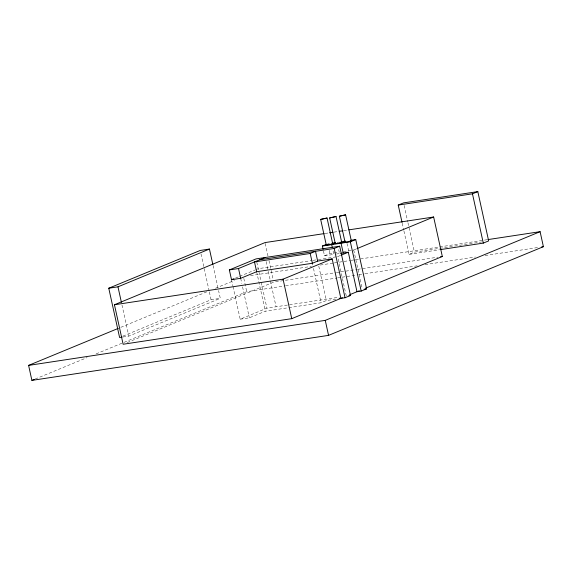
<?xml version="1.0" encoding="UTF-8"?>
<svg xmlns="http://www.w3.org/2000/svg" width="572" height="572" viewBox="0 0 572 572"><rect width="100%" height="100%" fill="white"/><g stroke="black" fill="none" stroke-linecap="round" stroke-linejoin="round"><path stroke-width="0.43" stroke-dasharray="2.86 2.15" d="M235.557 278.035L238.796 276.698M239.604 276.369L254.99 270.013M255.798 269.684L258.222 268.676L312.169 260.496M120.792 327.334L207.228 291.656M215.458 288.259L234.391 280.444M122.894 336.143L211.068 299.742L220.292 298.341L218.575 290.562M122.951 336.994L128.814 336.107L220.292 298.341M323.445 250.936L324.524 255.827L329.937 253.596L339.246 252.18L338.352 248.105M35.192 379.029L87.051 357.622M96.103 353.882L123.266 342.664M124.088 342.328L246.739 291.691L284.706 285.928M127.249 342.557L273.716 282.089L335.507 272.708M340.09 255.612L337.623 256.635L346.31 296.132M343.507 251.537L353.725 249.985L356.199 248.963M233.018 286.579L240.197 319.205L266.909 308.172L339.289 297.197M240.197 319.205L249.363 317.817L265.329 311.225L287.959 307.786M403.932 231.024L409.066 254.368L414.421 252.159L438.874 248.448M288.831 307.657L321.049 302.767L326.347 300.579L335.735 299.156M325.06 233.476L328.593 232.94M333.884 232.139L338.302 231.467M343.6 230.666L347.125 230.13M327.785 243.808L329.479 243.55M337.094 242.392L338.803 242.135M324.524 255.827L333.833 254.411L332.761 249.521M336.393 254.025L340.647 253.382M313.041 260.36L317.431 259.695M318.311 259.566L336.751 256.764M250.507 275.632L311.433 266.388M320.256 265.05L333.505 263.034M334.384 262.905L343.214 261.561M344.094 261.425L350.278 260.489M351.158 260.353L354.69 259.817M355.577 259.688L483.597 240.254M484.477 240.118L488.009 239.582M439.746 248.312L481.667 241.956M409.066 254.368L439.632 249.728M336.393 272.572L339.925 272.036M340.805 271.9L356.699 269.491M357.579 269.355L437.916 257.164M285.585 285.793L336.801 278.021M337.68 277.892L341.212 277.356M342.092 277.22L357.986 274.81M358.873 274.674L364.171 273.874M365.05 273.738L417.145 265.83M425.089 264.629L475.418 256.992M485.127 255.52L538.102 247.476M404.154 205.47L407.764 221.9M407.958 222.765L414.421 252.159M402.223 223.244L403.746 230.158M353.725 249.985L362.219 288.624M347.004 243.422L348.62 250.758M329.222 250.329L329.937 253.596M318.797 266.23L326.347 300.579M312.362 263.27L312.741 264.986M313.492 268.425L321.049 302.767M265.215 243.443L268.046 256.327M268.99 260.618L273.144 279.508M266.137 261.576L270.227 280.166M270.413 281.024L276.076 306.785M256.792 262.155L261.061 281.56M261.247 282.418L266.909 308.172M256.642 271.729L265.329 311.225M243.815 278.371L246.739 291.691M240.676 278.314L241.806 283.469M242.564 286.901L249.363 317.817M231.51 279.708L232.833 285.721M213.063 265.487L218.39 289.697M200.994 253.918L209.173 291.091M209.359 291.956L211.068 299.742M121.972 304.983L128.814 336.107"/><path stroke-width="0.86" d="M329.651 217.939L336.021 216.509L341.67 242.228L338.695 243.257L335.306 243.658L329.651 217.939L336.021 216.509M339.36 216.237L345.595 214.836L351.294 240.748L348.377 241.756L345.059 242.149L339.36 216.237L345.595 214.836M345.059 242.149L345.831 241.727M320.663 219.412L327.041 218.025L332.675 243.629L329.479 244.68L326.29 245.016L320.663 219.412L327.041 218.025M326.29 245.016L327.227 244.551M122.115 337.123L119.598 337.501L108.766 288.224L200.236 250.457L209.452 249.056L212.877 264.622M108.766 288.224L117.982 286.822L209.452 249.056M342.421 297.74L291.749 318.661L123.13 344.251L114.443 304.754L265.029 242.585L324.174 233.612M340.862 298.384L332.175 258.88L317.66 261.082L312.362 263.27L256.642 271.729L240.676 278.314L231.51 279.708L229.358 269.92L256.077 258.894L339.661 246.21L350.493 295.495L345.045 297.74L339.153 298.641M229.358 269.92L238.524 268.533L265.244 257.5M402.037 222.379L398.234 205.083L403.582 202.874L477.82 191.613L488.652 240.898L483.304 243.107L440.512 249.599M231.51 279.708L233.941 278.707M488.009 239.582L540.104 231.674L543.4 246.675L328.557 335.371L31.896 380.387L28.6 365.386L118.325 328.357M323.087 249.306L322.372 246.039L326.24 244.444M256.642 271.729L254.49 261.94L310.21 253.482L315.515 251.294L317.66 261.082M335.549 243.036L331.681 244.63L332.225 247.075M344.923 241.613L341.055 243.207L343.207 252.996L348.312 252.223L357 291.72L361.182 291.084L366.595 288.846L355.755 239.561L350.693 240.333M259.795 259.752L334.212 248.462L339.661 246.21M322.372 246.039L350.343 241.799L355.755 239.561M398.234 205.083L472.465 193.822L477.82 191.613M31.896 380.387L34.37 379.372M114.443 304.754L283.061 279.165L332.175 258.88M340.912 255.276L348.312 252.223M357.021 248.627L433.64 216.995L442.328 256.492L365.708 288.124M349.599 294.773L359.316 290.762M28.6 365.386L325.261 320.37L540.104 231.674M364.085 289.232L366.595 288.846M348.82 295.745L350.493 295.495M329.472 232.804L333.004 232.268M339.182 231.331L342.714 230.795M348.891 229.858L433.64 216.995M332.017 243.164L335.406 242.65M341.355 241.749L345.617 241.105M340.647 253.382L343.207 252.996M440.562 256.764L442.328 256.492M541.634 246.94L543.4 246.675M339.904 242.313L340.597 242.213M350.243 240.733L351.294 240.748M341.141 242.163L341.67 242.228M332.246 243.536L332.675 243.629M472.465 193.822L483.304 243.107M350.343 241.799L361.182 291.084M334.212 248.462L345.045 297.74M325.261 320.37L328.557 335.371M310.21 253.482L312.362 263.27M283.061 279.165L291.749 318.661M238.524 268.533L240.676 278.314M117.982 286.822L121.407 302.388"/></g></svg>
